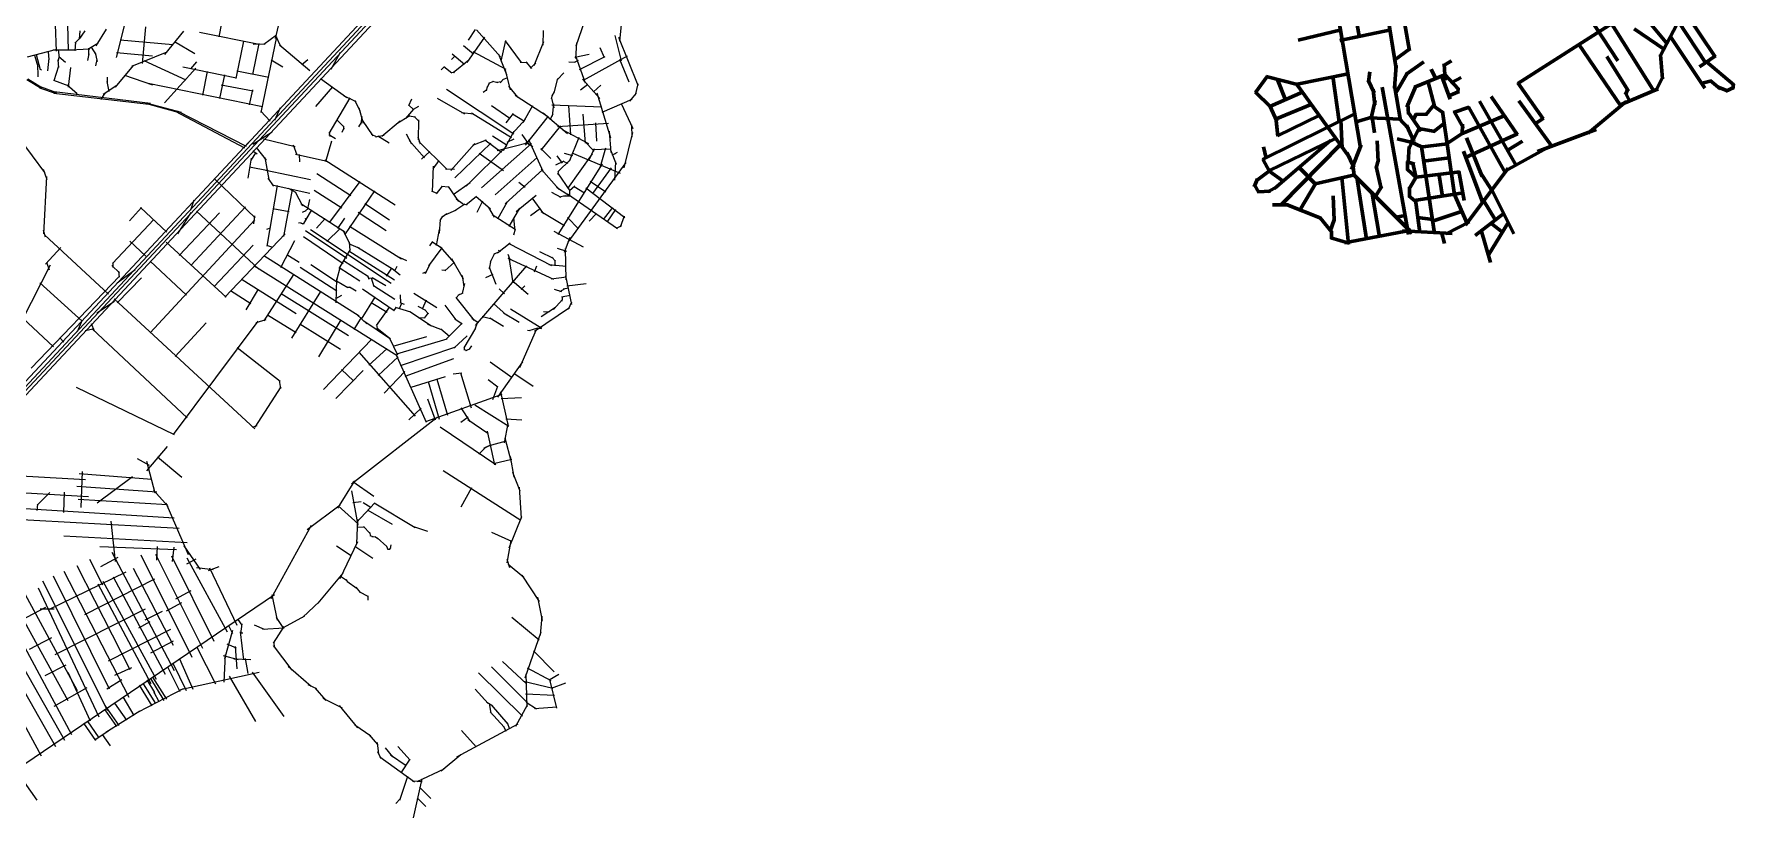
# Model space of a CAD drawing. Header units: inches. Extents: x 723419 to 759401, y 6910722 to 6968430.
# Drawn here: x 731647 to 739249, y 6940345 to 6943834 of the extents above; entities that cross this region are included whole.
import ezdxf

# ---------------------------------------------------------------- set-up
doc = ezdxf.new("R2010")
doc.units = ezdxf.units.IN
doc.header["$MEASUREMENT"] = 0
for name, color, linetype, lineweight in [('Linhas Axiais - Florianopolis', 6, 'Continuous', 60), ('Linhas Axiais - Palhoca', 3, 'Continuous', 60), ('Linhas Axiais - Sao Jose', 5, 'Continuous', 60)]:
    doc.layers.add(name, color=color, linetype=linetype, lineweight=lineweight)

msp = doc.modelspace()

# ---------------------------------------------------------------- linework, layer by layer
at = {"layer": 'Linhas Axiais - Florianopolis', "linetype": 'Continuous', "lineweight": 60}
for p, q in [((738894.7, 6943736.3), (739249.3, 6944414)), ((738705.4, 6943715.7), (738296.6, 6944340)), ((738394.3, 6944333.4), (738867.3, 6943579.1)), ((737558.8, 6943328.6), (737418.7, 6944146.9)), ((737674.2, 6943948.1), (737718.1, 6943681.6)), ((737740.5, 6943962.3), (737776.3, 6943760.7)), ((738803.6, 6943938.7), (738926.9, 6943789.9)), ((739139.8, 6943732.9), (738999.7, 6943941.4)), ((737280.5, 6943807.5), (737471.8, 6943853.5)), ((737465.9, 6943806.6), (737693.5, 6943853.8)), ((737538.9, 6943900.8), (737553.5, 6943818.6)), ((738260.3, 6943614.7), (738681.4, 6943883.8)), ((738777.5, 6943858), (738912.7, 6943765.8)), ((739097.5, 6943704.6), (738974.2, 6943892.1)), ((737778.7, 6943769.5), (737711.3, 6943720.8)), ((738720, 6943511.7), (738529.8, 6943791.5)), ((739092.9, 6943593.3), (738938, 6943826.2)), ((737717.7, 6943694.5), (737710.5, 6943593.9)), ((737760.8, 6943655), (737841.1, 6943711.9)), ((737873.5, 6943678.3), (737894.3, 6943635.7)), ((737963.4, 6943716.3), (737927.4, 6943693.9)), ((737931.2, 6943702.2), (737936.5, 6943629.9)), ((738657, 6943735.5), (738753, 6943580.7)), ((738905, 6943635.5), (738896, 6943742.2)), ((739069.9, 6943688.3), (739140.3, 6943738.4)), ((739222.6, 6943608.4), (739099.3, 6943712.5)), ((737143.1, 6943646.1), (737090, 6943575.3)), ((737137.4, 6943645.5), (737284, 6943609.5)), ((737186.6, 6943635.1), (737224.2, 6943541.4)), ((737269.4, 6943611), (737503.3, 6943657.2)), ((737271.4, 6943614.8), (737511.4, 6943283.5)), ((737435.8, 6943647.9), (737464.1, 6943444.8)), ((737592.3, 6943629.9), (737619.9, 6943573.8)), ((737599.4, 6943666.1), (737593.4, 6943620)), ((737709.8, 6943605.7), (737736.6, 6943450.4)), ((737714.4, 6943569.9), (737768.1, 6943661.6)), ((737804.4, 6943603.3), (737764.9, 6943509.6)), ((737798.6, 6943598), (737937.5, 6943655.1)), ((737859.3, 6943626), (737889.5, 6943508.3)), ((737958.4, 6943545.6), (737919.6, 6943650.4)), ((737995.2, 6943589.9), (737932.2, 6943655.8)), ((738007.3, 6943641.2), (737965.2, 6943618.8)), ((738373.1, 6943457.4), (738260.4, 6943618.4)), ((738874.4, 6943582.5), (738905.9, 6943643.8)), ((739122.6, 6943627), (739074.6, 6943614.7)), ((739162.1, 6943591.7), (739117.4, 6943628)), ((739220.3, 6943613.8), (739217.5, 6943591)), ((737088.3, 6943578), (737157, 6943510.8)), ((737154.1, 6943511.8), (737303.7, 6943577.2)), ((737606.6, 6943459.7), (737623.3, 6943539.6)), ((737614.8, 6943588.2), (737623.1, 6943518.3)), ((737655.6, 6943598.4), (737772.3, 6942943.1)), ((737773.1, 6943477.7), (737768.7, 6943525.7)), ((737951.6, 6943560.2), (737998.5, 6943579.7)), ((737992.8, 6943575), (737993.6, 6943593.2)), ((738088.3, 6943535.8), (738252.6, 6943249)), ((738141.4, 6943556.3), (738257.6, 6943386.8)), ((738264.4, 6943537.8), (738414.9, 6943330.6)), ((738572.8, 6943393.7), (738742.9, 6943535.2)), ((738720.5, 6943521.6), (738885.8, 6943590.7)), ((738739.2, 6943572.6), (738759.1, 6943534.6)), ((738750.5, 6943589.3), (738739.7, 6943565.6)), ((739194.3, 6943582.4), (739152, 6943598.3)), ((739221.8, 6943596.5), (739187.2, 6943580.3)), ((737122.2, 6943275.7), (737536.7, 6943481.7)), ((737153.7, 6943515.2), (737186.1, 6943447.7)), ((737179.5, 6943455.9), (737341.7, 6943522.8)), ((737181.7, 6943464), (737190.7, 6943380.1)), ((737189.3, 6943381.7), (737376.7, 6943473.1)), ((737477.3, 6943327.3), (737470.9, 6943453.1)), ((737604.9, 6943463.6), (737538.7, 6943444.7)), ((737738.9, 6943455.6), (737596.8, 6943461.9)), ((737621.5, 6943395.8), (737610.7, 6943464.2)), ((737731.5, 6943459.1), (737772.2, 6943415)), ((737768.7, 6943488.1), (737829.5, 6943402.2)), ((737806.9, 6943479), (737793.6, 6943451.9)), ((737856, 6943478.3), (737803.2, 6943477.2)), ((737884.1, 6943516.8), (737850.4, 6943475.3)), ((737925.5, 6943485.1), (737880.5, 6943517.3)), ((737923.6, 6943490.1), (737977.5, 6943119.2)), ((738042.6, 6943509.3), (737972.6, 6943485.8)), ((737975.2, 6943490.3), (738016.8, 6943416.5)), ((738201.3, 6943472.2), (738008.4, 6943390.2)), ((738039.6, 6943511.2), (738204.5, 6943215.5)), ((738337, 6943435.3), (738374, 6943459.9)), ((737763.6, 6943428.6), (737796.1, 6943358.5)), ((737772, 6943322.2), (737822.3, 6943421.4)), ((737891.6, 6943401), (737816.6, 6943414.1)), ((737884.9, 6943401), (737934.6, 6943439.3)), ((738016.4, 6943394.6), (737939.6, 6943344.8)), ((738013.4, 6943433.1), (738011.2, 6943387.5)), ((738258.7, 6943390.9), (738027.1, 6943284.8)), ((738031.5, 6943372.7), (738101.1, 6943201)), ((738348, 6943312.4), (738608.8, 6943410.6)), ((737126.2, 6943333.2), (737138.6, 6943282.8)), ((737152.8, 6943226.8), (737446.9, 6943369.7)), ((737175.1, 6943147.6), (737425.2, 6943361.5)), ((737204.9, 6943074), (737469, 6943342.8)), ((737497.1, 6943307.8), (737528.2, 6943242.1)), ((737518.5, 6943232.2), (737561.6, 6943341.6)), ((737632.4, 6943359.2), (737637.1, 6943266.5)), ((737722.5, 6943368.9), (737802, 6943348.5)), ((737775, 6943334.1), (737771.3, 6943263)), ((737833.7, 6943330.6), (737777, 6943357.6)), ((737946.2, 6943346.4), (737822.4, 6943331.5)), ((737830.4, 6943334.7), (737889, 6942946.9)), ((738017.3, 6943313.9), (738104.1, 6943083)), ((738204.2, 6943225.3), (738403.6, 6943336)), ((738281.2, 6943358.1), (738212.3, 6943315.9)), ((737094.2, 6943180.7), (737158.6, 6943230.2)), ((737123, 6943277.3), (737152.3, 6943223.2)), ((737149.5, 6943226), (737214.3, 6943179.9)), ((737281.1, 6943244.8), (737360.1, 6943165.4)), ((737525, 6943254.6), (737530, 6943204.4)), ((737639, 6943276.2), (737628.6, 6943239.5)), ((737628.8, 6943245.6), (737651.2, 6943147.7)), ((737766.4, 6943232.8), (737807.8, 6943195.1)), ((737767.4, 6943265.6), (737799.1, 6943255.8)), ((737768.3, 6943268), (737767.6, 6943229.3)), ((737792.1, 6943260.7), (737805.9, 6943193.8)), ((738000.6, 6943220.9), (737794.2, 6943196)), ((737955.5, 6943284.5), (737837.7, 6943268.5)), ((737996.8, 6943224.8), (738020.1, 6943093.8)), ((738026.6, 6942984.3), (738216.2, 6943237.4)), ((738088.1, 6943225.1), (738144.8, 6943136.6)), ((737085.2, 6943154.9), (737099.8, 6943190.6)), ((737085.5, 6943163.3), (737105.2, 6943129.2)), ((737145.1, 6943133.1), (737188.6, 6943156.3)), ((737288.7, 6943051.1), (737358.9, 6943170.5)), ((737355.9, 6943167.4), (737532.5, 6943208.3)), ((737505.6, 6942898.9), (737475.7, 6943196.3)), ((737523.2, 6943214), (737788.7, 6942949)), ((737584.5, 6942921.2), (737541.6, 6943198.3)), ((737623.6, 6943110.3), (737654.2, 6943157.1)), ((737807.5, 6943200.6), (737775, 6943146.2)), ((737776.5, 6943153.6), (737776.4, 6943109.5)), ((737907.9, 6943213.6), (737923.8, 6943111.9)), ((738242.4, 6942945.6), (738142.8, 6943144.9)), ((737100.9, 6943132.2), (737156.9, 6943134.8)), ((737166.1, 6943074.2), (737235.4, 6943074.4)), ((737232.2, 6943074.9), (737382, 6943014.6)), ((737440.6, 6943006.2), (737436, 6943114.7)), ((737642.6, 6942932), (737609.2, 6943132.3)), ((737774.4, 6943113.9), (737800.7, 6943092.3)), ((738016.2, 6943127.9), (737797.2, 6943094.2)), ((737804.1, 6943096.5), (737823.6, 6942950.9)), ((737976.2, 6943123.7), (738033.9, 6942990.8)), ((738160.4, 6943005.5), (738104.9, 6943096.6)), ((737379.2, 6943016.6), (737430.4, 6942953)), ((737424, 6942957.5), (737440.9, 6943008.4)), ((737759.7, 6943027.6), (737716.3, 6943020.2)), ((737881, 6943009.9), (737812.5, 6943018.8)), ((738012.4, 6943045.7), (737879, 6943001.4)), ((737940.4, 6942945.6), (738043.9, 6942998.4)), ((738070.1, 6942937.2), (738198.2, 6943038)), ((738126.8, 6942848.7), (738218.7, 6942997.1)), ((738192.8, 6942951.4), (738137.8, 6942993.6)), ((737426.1, 6942927.2), (737506.6, 6942903.1)), ((737429.1, 6942955.6), (737428.6, 6942922.9)), ((737783.8, 6942962.3), (737486.9, 6942905)), ((737745.9, 6942958.7), (737966.5, 6942946.9)), ((737932.8, 6942902.4), (737919.3, 6942953)), ((738138.6, 6942817.7), (738095.7, 6942961.9))]:
    msp.add_line(p, q, dxfattribs=at)
at = {"layer": 'Linhas Axiais - Palhoca', "linetype": 'Continuous', "lineweight": 25}
for p, q in [((732106.3, 6941944.6), (732159.5, 6941915.4)), ((732147.2, 6941933.6), (732185.5, 6941791.8)), ((732149.5, 6941889.9), (732241.8, 6941998.9)), ((732197.2, 6941952.6), (732304.8, 6941861.6)), ((731479.7, 6941873.3), (731875.8, 6941851.3)), ((731847.6, 6941878.5), (732172.2, 6941852.3)), ((731860.8, 6941887.4), (731855.3, 6941726.5)), ((731927.4, 6941748.3), (732084.9, 6941865.5)), ((731418.2, 6941802.6), (731888.9, 6941776)), ((731661.1, 6941736.6), (731716.4, 6941793.3)), ((731780.6, 6941794.8), (731778, 6941704.1)), ((731836.9, 6941822.2), (732194.2, 6941797)), ((732179.6, 6941804.6), (732244.3, 6941731.8)), ((731607.6, 6941722.6), (732271.6, 6941681.2)), ((731660.4, 6941713.5), (731663, 6941741.4)), ((731843.7, 6941764.5), (732240.8, 6941739.6)), ((732234, 6941748.3), (732334, 6941517.9)), ((731424, 6941683.3), (732293.6, 6941635.5)), ((731989.1, 6941665.3), (732008, 6941486.5)), ((731779.8, 6941601.1), (732328.8, 6941571.7)), ((731940.2, 6941553.6), (732281.3, 6941539.6)), ((732195.3, 6941553.6), (732193.2, 6941492.1)), ((732270.1, 6941550.1), (732261.7, 6941486.5)), ((732314.6, 6941555.5), (732387.2, 6941450.5)), ((731894, 6941496.2), (731952.4, 6941382.2)), ((731944.3, 6941464.2), (732022, 6941505.1)), ((731994, 6941527.7), (732270.7, 6941001.7)), ((732122.3, 6941516.1), (732350.4, 6941060.1)), ((732399.5, 6941099), (732188.8, 6941517)), ((732259.6, 6941512.2), (732448.1, 6941132)), ((732327.2, 6941476.5), (732368.7, 6941498.1)), ((732508.6, 6941171.6), (732329.3, 6941501.9)), ((731684.6, 6941400.9), (731973.9, 6940822.4)), ((731709.2, 6941270.7), (732056.8, 6941441.1)), ((731982.3, 6940918.6), (731733.2, 6941421)), ((731779.9, 6941443), (732069.8, 6940882.3)), ((731837, 6941468.3), (732073.1, 6941004.9)), ((731872.6, 6941250), (732185.8, 6941408.9)), ((732193.1, 6940960.8), (731955.3, 6941397.6)), ((732000, 6941417.7), (732231.4, 6940984)), ((732087.9, 6941456.3), (732267, 6941113.6)), ((732371, 6941459.6), (732444.9, 6941451.2)), ((732424.1, 6941446.7), (732471.5, 6941463.5)), ((732428.7, 6941458.3), (732550.6, 6941203.4)), ((732717.8, 6941337.6), (731518.2, 6940524.6)), ((731840.3, 6940910.5), (731598.9, 6941356.9)), ((731665, 6941369.8), (731934.9, 6940795.2)), ((731930.4, 6941386.8), (732167.1, 6940942.9)), ((732279.1, 6941319.8), (732347.3, 6941357)), ((731427, 6941317.2), (731782.4, 6940690.7)), ((731561.8, 6941209.7), (731698.6, 6941282.9)), ((731798.6, 6940865.5), (731565.2, 6941288.5)), ((731674, 6941275.1), (731736.2, 6941275.8)), ((731740.5, 6941072.6), (732142.8, 6941275.5)), ((732141.8, 6941226.9), (732219.5, 6941265.8)), ((732236.9, 6941267.4), (732305.1, 6941304.1)), ((731814.9, 6940714.9), (731561.3, 6941188.7)), ((731978, 6941044.3), (732256.3, 6941185.4)), ((732163.4, 6941217.8), (732112, 6941189.2)), ((732531.4, 6941178.5), (732495.4, 6941053)), ((732513.5, 6941200.7), (732531.6, 6941165.2)), ((732574.1, 6941203.2), (732557.2, 6941227.4)), ((732565.1, 6941169), (732577.1, 6941168.4)), ((732582.1, 6941048), (732567, 6941172.9)), ((732573, 6941209.1), (732567.5, 6941164.7)), ((731744.1, 6940660.5), (731480.9, 6941124.3)), ((731627, 6941095.3), (731725.9, 6941147.6)), ((732266.7, 6941131), (732165.3, 6941077.9)), ((732371.8, 6941104.4), (732455.5, 6940942.3)), ((732506.5, 6941119.2), (732547.1, 6941102.2)), ((732542.8, 6941108.3), (732550.3, 6941009.2)), ((731696.1, 6940978.3), (731789.9, 6941026.3)), ((732241.4, 6941017.2), (732296.3, 6940907.5)), ((732266, 6941033.3), (732324.8, 6940912.2)), ((732295.2, 6941053.4), (732353.7, 6940918.6)), ((732489.8, 6941068), (732556.5, 6941049.9)), ((732497.9, 6941072.3), (732492.3, 6940949)), ((732537.8, 6941052.4), (732613.3, 6941050.5)), ((732587, 6941054.9), (732600.3, 6940988.4)), ((731898.6, 6940775.1), (731798.8, 6940992.1)), ((731970.5, 6940918.7), (732038.1, 6940961.6)), ((732007.2, 6940980.1), (732082.3, 6941014.1)), ((732132.6, 6940942.4), (732162, 6940897.4)), ((732150, 6940958.9), (732183.8, 6940902.5)), ((732165.2, 6940965.7), (732225.1, 6940867.7)), ((732175.4, 6940972), (732236.6, 6940872.8)), ((732298.9, 6940916.1), (732650.8, 6940993.4)), ((732516.4, 6940976.3), (732634.3, 6940774.1)), ((732619.1, 6940993.3), (732760, 6940796)), ((731736.1, 6940842.5), (731883.1, 6940925.3)), ((732042, 6940883.8), (732091.8, 6940800.2)), ((732111.6, 6940817), (732312.9, 6940921.6)), ((732115.4, 6940935.3), (732171, 6940843.3)), ((732156.1, 6940906.8), (732187.4, 6940854.6)), ((732182.5, 6940906.9), (732180.7, 6940899.7)), ((732180.8, 6940905.3), (732202.4, 6940862.8)), ((731573.2, 6940814.8), (731678.9, 6940621.2)), ((731961.6, 6940845.3), (732025.2, 6940755.9)), ((732015.4, 6940751.5), (731963.4, 6940825.7)), ((731966.4, 6940726.1), (732118.9, 6940821.4)), ((732005.1, 6940855.7), (732058.7, 6940779.3)), ((731867, 6940765.9), (731920.7, 6940689.1)), ((731884.2, 6940776.5), (731935.3, 6940701.8)), ((731917.6, 6940691.7), (731977, 6940732.9)), ((731949.8, 6940716.3), (731986.7, 6940665.4)), ((731563.4, 6940559), (731659.5, 6940423.9))]:
    msp.add_line(p, q, dxfattribs=at)
at = {"layer": 'Linhas Axiais - Sao Jose', "linetype": 'Continuous', "lineweight": 25}
for p, q in [((730624.3, 6941192.5), (733694.5, 6944482.2)), ((730628.5, 6941214.7), (733672.2, 6944478.3)), ((733700.4, 6944463.6), (730643.7, 6941194.9)), ((732593.2, 6943341), (733402.2, 6944208.9)), ((732472.4, 6943822.4), (732515.1, 6944044.5)), ((732747.9, 6943925.9), (732720.8, 6943814.7)), ((734114.1, 6943930.8), (734061.6, 6943780.7)), ((731741.1, 6943877.2), (731745.1, 6943759.4)), ((731796.1, 6943877.2), (731798.6, 6943761.9)), ((731850.1, 6943848.8), (731848.2, 6943812.3)), ((731872.5, 6943849.8), (731850, 6943815)), ((731967.8, 6943856.1), (731921.8, 6943782.4)), ((732048.9, 6943871.6), (732012.1, 6943730.8)), ((732142.9, 6943867.6), (732128.5, 6943704.3)), ((732312.6, 6943848.5), (732228.2, 6943744.4)), ((732650.3, 6943788.2), (732384.6, 6943841.3)), ((732726.6, 6943830.5), (732670.9, 6943788.9)), ((733612.5, 6943854.7), (733581.3, 6943807.7)), ((733619.3, 6943853.1), (733724.9, 6943733.9)), ((733916, 6943850.7), (733914.5, 6943785.5)), ((731741, 6943765), (731616.8, 6943731.3)), ((731710.1, 6943757.3), (731712.1, 6943719.7)), ((731824, 6943763), (731732.6, 6943763.9)), ((731754.2, 6943766.6), (731759.1, 6943728.3)), ((731895.7, 6943768.1), (731807.9, 6943762.8)), ((731831, 6943799.4), (731828.3, 6943760.8)), ((731856.1, 6943822.1), (731828.8, 6943794.8)), ((731930.3, 6943793.1), (731886.5, 6943765.8)), ((731889.7, 6943771.4), (731889.7, 6943738.7)), ((731901.2, 6943776.3), (731922.6, 6943744.1)), ((732030.1, 6943809.3), (732265.4, 6943788.2)), ((732239, 6943754.5), (732081, 6943690.1)), ((732272.6, 6943802.4), (732363.3, 6943747.9)), ((732580, 6943803.1), (732545.7, 6943637.1)), ((732648.2, 6943793.3), (732619.8, 6943655.1)), ((732622.6, 6943790.1), (732676.3, 6943791)), ((732727.9, 6943821.9), (732658.1, 6943485.3)), ((732722.5, 6943828.2), (732745.6, 6943781.7)), ((732740.3, 6943787.6), (732876, 6943672.4)), ((733560.8, 6943783.9), (733604.6, 6943746.2)), ((733654, 6943821.1), (733575.9, 6943708.8)), ((733602.7, 6943756.5), (733749.2, 6943677.9)), ((733747.7, 6943806.6), (733727.8, 6943714.6)), ((733745.7, 6943804.7), (733818.4, 6943707.7)), ((733918, 6943800.7), (733874.8, 6943692.9)), ((734064.1, 6943796.4), (734060.5, 6943726.2)), ((734168, 6943774.7), (734188.1, 6943730)), ((731648.1, 6943741.5), (731664.3, 6943690.7)), ((731655.5, 6943744), (731673.9, 6943676.6)), ((731661.5, 6943704.5), (731663.2, 6943644.4)), ((731672.4, 6943679.2), (731680.1, 6943675.3)), ((731712.8, 6943728), (731706.5, 6943670.4)), ((731756.3, 6943692.2), (731735.1, 6943627.3)), ((731758.3, 6943735), (731752.7, 6943713)), ((731753.3, 6943720.5), (731755.2, 6943685.9)), ((731756.9, 6943734.9), (731787.1, 6943710.1)), ((731809.6, 6943685.6), (731798.8, 6943599)), ((731890.4, 6943746.4), (731884.7, 6943716.7)), ((731918.8, 6943750.8), (731927.4, 6943712.3)), ((731926.5, 6943721.8), (731920, 6943692.7)), ((732088.2, 6943695.2), (732008, 6943598.6)), ((732175.2, 6943736.2), (732014, 6943751)), ((732324, 6943629.2), (732137.9, 6943715.3)), ((732368.4, 6943683.1), (732228.2, 6943528.1)), ((732309.4, 6943689), (732549.5, 6943639.5)), ((732370.9, 6943711), (732343.7, 6943680.4)), ((732703.1, 6943720.6), (732755.5, 6943688.3)), ((732840.9, 6943699.7), (732867.3, 6943722.2)), ((733010.6, 6943752.2), (732968.8, 6943677.6)), ((733475.4, 6943690.3), (733460.9, 6943676.3)), ((733473.6, 6943690.5), (733509.3, 6943662.1)), ((733523.7, 6943737.5), (733506.8, 6943721.9)), ((733510, 6943747.2), (733564.5, 6943700.7)), ((733584.1, 6943718.8), (733514.3, 6943662.6)), ((733717.1, 6943744.8), (733752, 6943654.2)), ((733813.9, 6943709.3), (733845.6, 6943708)), ((733838.4, 6943711.2), (733863.5, 6943681.6)), ((733883.6, 6943705.8), (733857.4, 6943682.7)), ((734030.8, 6943711.6), (734058.8, 6943710.2)), ((734071.2, 6943716.8), (734053.9, 6943708.8)), ((734120.7, 6943743.8), (734057.2, 6943730.3)), ((734059.7, 6943737.8), (734102.7, 6943617.8)), ((734190.1, 6943733.7), (734076.2, 6943675.6)), ((734289.9, 6943735.8), (734094, 6943627.4)), ((731678.6, 6943592.2), (731615, 6943630.9)), ((731733.8, 6943629.1), (731802.1, 6943604.6)), ((731794.2, 6943609.5), (731838.6, 6943570.5)), ((732015.6, 6943605.9), (731955.3, 6943565.5)), ((731981.1, 6943579), (731972.1, 6943623.8)), ((731972.6, 6943642.9), (731972.6, 6943617.8)), ((732049.9, 6943651.6), (732174.5, 6943608.9)), ((732665.6, 6943511.4), (732155.1, 6943614.2)), ((732418.4, 6943668.2), (732397.3, 6943563.4)), ((732495.4, 6943652.9), (732473.3, 6943547.4)), ((732480.7, 6943609.3), (732623, 6943582.2)), ((732550.5, 6943671.6), (732693.7, 6943642.6)), ((732923, 6943637.6), (733041.3, 6943552.5)), ((733503.9, 6943664.9), (733520, 6943664.4)), ((733666.7, 6943601.4), (733662.1, 6943582)), ((733677.1, 6943617.6), (733664.1, 6943594.8)), ((733694.9, 6943623), (733671.6, 6943614.1)), ((733714.4, 6943617.8), (733689.7, 6943623)), ((733729.4, 6943621.8), (733708.5, 6943618.7)), ((733738.8, 6943634.2), (733724.3, 6943618.3)), ((733756.5, 6943640.4), (733734.6, 6943631.3)), ((733745.9, 6943674), (733769.2, 6943586.7)), ((733761.6, 6943602.7), (733802.1, 6943553.7)), ((733965, 6943573.1), (733981.7, 6943636.6)), ((734007.2, 6943661.8), (733979.6, 6943632)), ((734114.9, 6943611), (734081.9, 6943584.7)), ((734091.3, 6943634.5), (734168.9, 6943548.5)), ((734172.2, 6943606.7), (734140.2, 6943578.2)), ((731963.4, 6943573.4), (731942.9, 6943543.9)), ((732294.7, 6943484), (732143.8, 6943525.6)), ((732620, 6943586.8), (732606.2, 6943519.9)), ((732902.4, 6943511.6), (732979.1, 6943599.9)), ((733054.1, 6943550.5), (732960.3, 6943391.6)), ((733026.4, 6943561.4), (733081.5, 6943534.6)), ((733074.7, 6943539.9), (733100, 6943492.1)), ((733317.2, 6943516.1), (733331.1, 6943546.4)), ((733443.1, 6943549.6), (733565.5, 6943480)), ((733484.4, 6943589.2), (733785.4, 6943391.1)), ((733664.8, 6943586.2), (733649, 6943574)), ((733791.4, 6943562.9), (733939.9, 6943466.4)), ((733952.2, 6943548.1), (733957.3, 6943562.2)), ((733952.4, 6943549.7), (733962.8, 6943505.7)), ((733955.9, 6943559.3), (733966.9, 6943577.2)), ((734155.4, 6943573.1), (734215.2, 6943373.3)), ((734311.5, 6943543.3), (734177.4, 6943485)), ((734262.8, 6943525.9), (734314.8, 6943414.8)), ((732586.2, 6943326.4), (732277.4, 6943490.8)), ((732657.4, 6943490.9), (732699.3, 6943447.4)), ((732719.6, 6943451.9), (732745, 6943508.2)), ((732995.9, 6943453.6), (733028.5, 6943421)), ((733094.9, 6943506.2), (733113.6, 6943438.3)), ((733107.9, 6943467.5), (733103.6, 6943433.1)), ((733109, 6943452.2), (733156.5, 6943382.3)), ((733262.9, 6943436.5), (733322.1, 6943471.8)), ((733338.1, 6943501.1), (733301.8, 6943458.8)), ((733338.2, 6943498.3), (733316.6, 6943518.6)), ((733317.2, 6943470.3), (733346.8, 6943466.2)), ((733360.8, 6943513), (733336, 6943498.8)), ((733340.4, 6943468.2), (733362.9, 6943445.9)), ((733360.3, 6943452.9), (733358.9, 6943363.7)), ((733607.3, 6943478.8), (733552.1, 6943484.8)), ((733774.6, 6943372.2), (733596.4, 6943483)), ((733685.7, 6943516.3), (733766.9, 6943461)), ((733782.4, 6943481.1), (733749.3, 6943439.5)), ((733836.6, 6943456.5), (733777.6, 6943390.2)), ((733779.7, 6943480.3), (733833, 6943446.6)), ((733868, 6943515.8), (733825.3, 6943439.9)), ((733937.9, 6943469.9), (733835.8, 6943340.6)), ((733915.2, 6943483.7), (734024.4, 6943391.9)), ((733958.2, 6943478.8), (733945.8, 6943452.4)), ((734177.3, 6943509.7), (733955, 6943518.6)), ((733961.2, 6943523.9), (733955.4, 6943470)), ((734029, 6943517.5), (734036.9, 6943385.9)), ((734092.6, 6943477.7), (734102.8, 6943349.6)), ((731694.5, 6943218.9), (731530.3, 6943441.5)), ((732622.4, 6943345.2), (732707.9, 6943399.1)), ((732989.9, 6943368.1), (732960.3, 6943386.3)), ((732961.7, 6943398.1), (732965.5, 6943378.1)), ((733028, 6943416.2), (733018.9, 6943396.4)), ((733025, 6943426), (733027.3, 6943411.1)), ((733105.2, 6943440.9), (733092.5, 6943422)), ((733149.1, 6943388.8), (733174, 6943377)), ((733168, 6943376.6), (733207, 6943384.7)), ((733179.6, 6943381), (733229.5, 6943350.3)), ((733196.8, 6943380.1), (733278.2, 6943448)), ((733305.6, 6943391.1), (733328.7, 6943346.2)), ((733357.8, 6943377.9), (733368.3, 6943346.7)), ((733690.5, 6943381.6), (733755.6, 6943339.9)), ((733784.7, 6943400.6), (733736.8, 6943314.6)), ((733820.4, 6943387.7), (733851.9, 6943342.4)), ((733992.8, 6943425.8), (733905.9, 6943317.8)), ((733979.4, 6943423), (734206.6, 6943438.5)), ((733999.8, 6943409.6), (734117.3, 6943347.7)), ((734075.2, 6943374.4), (734031.6, 6943267)), ((734148.8, 6943439.9), (734153.5, 6943358.6)), ((734210.5, 6943402.6), (734217.6, 6943308.2)), ((734314, 6943396.7), (734275, 6943239.7)), ((734310, 6943431.1), (734310.9, 6943375.8)), ((730619.5, 6941229.8), (732604.3, 6943352.8)), ((732635.7, 6943307.9), (732612.4, 6943273.3)), ((732641, 6943299.8), (732622.5, 6943314)), ((732636.4, 6943330), (732681.3, 6943273.1)), ((732811.6, 6943299.6), (732953.5, 6943268.2)), ((732828.2, 6943299.3), (732829.3, 6943265.4)), ((732972.4, 6943357.9), (732946.3, 6943265.7)), ((733318.5, 6943360.4), (733387.5, 6943283.1)), ((733362, 6943356.4), (733487.6, 6943231.3)), ((733410, 6943311.3), (733373.9, 6943277.3)), ((733504.2, 6943227), (733611.7, 6943347.2)), ((733682.6, 6943349.8), (733522.2, 6943194.2)), ((733753, 6943336.3), (733572.9, 6943158.3)), ((733601.6, 6943340.8), (733662.7, 6943364.6)), ((733629.9, 6943304.6), (733739.5, 6943228.1)), ((733863.5, 6943346.9), (733641.5, 6943150.5)), ((733656.1, 6943364.4), (733730.2, 6943308.3)), ((733851.1, 6943350.9), (733710.6, 6943314.9)), ((733785.7, 6943366.9), (733754.3, 6943351.4)), ((733838.9, 6943353.8), (733870.2, 6943333.9)), ((733850.3, 6943364.9), (733916.2, 6943220.7)), ((733905.4, 6943325.1), (733950.3, 6943280.3)), ((734048.4, 6943293.2), (734011, 6943302.7)), ((734134.2, 6943300.9), (734024, 6943147.8)), ((734044.3, 6943306.2), (734259.4, 6943215.9)), ((734098.2, 6943359.9), (734143.2, 6943313.8)), ((734142.4, 6943324.2), (734119.4, 6943273.9)), ((734218.1, 6943322.9), (734133.7, 6943318.9)), ((734193, 6943326.5), (734170.4, 6943243.1)), ((734215.2, 6943319.8), (734241.3, 6943255)), ((734222.4, 6943298.3), (734236.4, 6943302.1)), ((734245.1, 6943307.3), (734232.7, 6943300.8)), ((731705.8, 6943185.4), (731688.6, 6943232.5)), ((732600.7, 6943192.6), (732616.5, 6943281.9)), ((732675.2, 6943285), (732693.4, 6943186.9)), ((732680.1, 6943228.8), (732878.4, 6943187.1)), ((733255.5, 6943073.7), (732942.4, 6943273.3)), ((733422, 6943131.7), (733426.5, 6943247.2)), ((733451.3, 6943271.5), (733424.1, 6943234.8)), ((733480.4, 6943234.7), (733520.9, 6943234)), ((733888.4, 6943285.5), (733701.2, 6943119.5)), ((733914.6, 6943231.8), (733746.2, 6943078.6)), ((733906.9, 6943233.7), (733987.6, 6943142.5)), ((734007.4, 6943268.4), (733970.7, 6943250.6)), ((733976.8, 6943293.1), (734000.3, 6943259.7)), ((734178.1, 6943256.7), (733981, 6942942.7)), ((733981.3, 6943221.4), (734037.9, 6943275.7)), ((733982.6, 6943224.3), (733981.8, 6943209.7)), ((734003.1, 6943268.6), (734026, 6943260.1)), ((734283.9, 6943263.2), (734025.7, 6942907.6)), ((734219.4, 6943239.5), (734135.5, 6943125.2)), ((734238.9, 6943266.1), (734234.2, 6943184.7)), ((731690.2, 6942945.7), (731703.3, 6943200.6)), ((732449.6, 6943191.2), (732631.6, 6943017.3)), ((732730, 6943160.2), (732684.8, 6942890.5)), ((732715.4, 6943157.8), (732690.2, 6943193.8)), ((732876, 6943125), (732708.5, 6943161.4)), ((732813.3, 6943129.4), (732780.4, 6943147)), ((732906.9, 6943214.5), (733058.9, 6943116.3)), ((733098.4, 6943178.2), (732963.3, 6942996.7)), ((733466, 6943157.7), (733439.1, 6943124)), ((733494.1, 6943153.8), (733462.5, 6943156.3)), ((733491.9, 6943156.2), (733538.2, 6943089.6)), ((733515.1, 6943120.7), (733590.1, 6943173.2)), ((733807.6, 6943175.7), (733835.3, 6943153.3)), ((733975.9, 6943152.6), (734029.7, 6943118.2)), ((734035.7, 6943136.6), (733981.1, 6943217.6)), ((734056.8, 6943157.9), (734032.9, 6943136.5)), ((734053.9, 6943155.6), (734100.7, 6943127.9)), ((734105.6, 6943150.8), (734279.8, 6943018.1)), ((734125.9, 6943179.2), (734194.5, 6943131.8)), ((732358.6, 6943095.1), (732343.4, 6943050.6)), ((732797.8, 6943143.3), (732758.2, 6942933.7)), ((732810.9, 6943133.1), (732843.2, 6943069.5)), ((733031.3, 6942953), (732835.4, 6943078.7)), ((732875, 6943097.7), (732866, 6943056.9)), ((732895.1, 6943139.1), (733018.2, 6943061.4)), ((733164, 6943136.3), (733030.4, 6942941.4)), ((733231.4, 6943006.4), (733120.4, 6943079.1)), ((733442.4, 6943124.6), (733419.5, 6943135.4)), ((733522, 6943048.9), (733566.4, 6943079.4)), ((733559.7, 6943077.1), (733528.2, 6943099.2)), ((733557.9, 6943077.8), (733577, 6943075.6)), ((733570.5, 6943074.2), (733618.3, 6943112.8)), ((733680.5, 6943054.7), (733615.2, 6943111.6)), ((733644.8, 6943090.8), (733619.9, 6943040)), ((733755.2, 6943087.5), (733712.6, 6943010.6)), ((733884, 6943116.5), (733795.7, 6943044)), ((733865.5, 6943106.2), (733917.5, 6943034.7)), ((733952.2, 6943130.4), (733995.1, 6943108.8)), ((734015.1, 6943114.5), (733986.6, 6943108.2)), ((734037.8, 6943113.1), (734006.5, 6943113.3)), ((734247.5, 6942968), (734024.7, 6943121.5)), ((734033.5, 6943142.8), (734033.7, 6943111.8)), ((731996.6, 6942812.6), (732180, 6943009.2)), ((732125.3, 6943063), (732072.2, 6943002.8)), ((732121.6, 6943061.9), (732238, 6942952.7)), ((732631.1, 6943007.3), (732164, 6942503.9)), ((732345, 6943040.7), (732286.4, 6942945.2)), ((732473.2, 6943038.9), (732293.9, 6942848.3)), ((732589.7, 6943065), (732345.5, 6942803.7)), ((732370.3, 6943046.3), (732648.7, 6942787.5)), ((732628.9, 6943024.8), (732624.1, 6942990.2)), ((732783.8, 6943043.7), (732710.5, 6943057.2)), ((732836.8, 6942994.2), (732825.1, 6942993.5)), ((732834.8, 6942994.7), (732844.2, 6942989.5)), ((732843.6, 6943041.6), (732859.3, 6943049.8)), ((732882.8, 6943051.6), (732845.8, 6942988.6)), ((732862, 6943015.2), (732854.3, 6943010.3)), ((732870.1, 6943059.1), (732854.7, 6943046.8)), ((732944.4, 6943012.9), (732905.1, 6942971.3)), ((733030.5, 6943014.6), (732999.1, 6942969.7)), ((733090.7, 6943041.2), (733216.1, 6942959.6)), ((733457.4, 6943007.3), (733451.7, 6942948.7)), ((733456.5, 6943004.4), (733468.8, 6943024.1)), ((733466.2, 6943020.4), (733486.4, 6943035.8)), ((733478.5, 6943030.3), (733529.3, 6943052.8)), ((733672.9, 6943062.3), (733696.7, 6943020.2)), ((733791.7, 6942964), (733688.1, 6943030.5)), ((733809.9, 6943059.2), (733763.5, 6942977.5)), ((733783.7, 6943017.3), (733789.6, 6942958.8)), ((733903.5, 6943057.8), (733859.8, 6943025.7)), ((733907.1, 6943045), (734010.6, 6942983.1)), ((734024.6, 6943017.5), (734073, 6942967.5)), ((734153.9, 6943035.2), (734120.2, 6943001.8)), ((734225.2, 6943062.1), (734183.1, 6943008.5)), ((734237.7, 6943053.2), (734200, 6942997.1)), ((734276.1, 6943024.3), (734258.4, 6942975.2)), ((731697.7, 6942930.6), (731688.3, 6942961.2)), ((731692.9, 6942941), (731978.3, 6942677.4)), ((732497.4, 6942664), (732766.2, 6942945.4)), ((732699.4, 6942970.7), (732683.1, 6942965.3)), ((732847.5, 6942990.7), (732841.6, 6942990)), ((732847.8, 6942933.7), (733025.1, 6942812.7)), ((732856.7, 6942960.6), (733041.3, 6942837.6)), ((732878.9, 6942965), (733237.7, 6942725.8)), ((733011.8, 6942968.7), (732951.5, 6942911.6)), ((733054.1, 6942901.2), (733025.3, 6942959.3)), ((733052.8, 6942979.1), (733284.1, 6942834.5)), ((733439.7, 6942893.9), (733454.3, 6942964.2)), ((733791.1, 6942966.5), (733783.7, 6942938.9)), ((733962.7, 6942957), (734094.4, 6942888.1)), ((734035.2, 6942929.1), (734010.1, 6942862.1)), ((734265.3, 6942981.6), (734240.7, 6942969.6)), ((731766.3, 6942883.8), (731698.2, 6942810.2)), ((732235.5, 6942908.3), (732503.2, 6942663.5)), ((732623.9, 6942894.9), (732449.5, 6942711.3)), ((733095.5, 6942578.4), (732670.3, 6942847.1)), ((732711.5, 6942884.6), (732683.7, 6942893.2)), ((732807.7, 6942914), (732744.6, 6942793.8)), ((732773.7, 6942853.1), (732829, 6942819)), ((733006.2, 6942790.5), (733057.2, 6942875.7)), ((733253.2, 6942738.5), (733049.6, 6942867.7)), ((733050.6, 6942900.1), (733097.4, 6942882.2)), ((733055.5, 6942871.1), (733052.4, 6942907.8)), ((733088.5, 6942886.4), (733251.6, 6942785)), ((733464.6, 6942883.3), (733405, 6942803.5)), ((733423.2, 6942910.7), (733408.9, 6942892)), ((733466.1, 6942880.5), (733419.9, 6942910.4)), ((733519, 6942817.7), (733457.6, 6942886.8)), ((733699.4, 6942857.3), (733680.1, 6942819.9)), ((733723.4, 6942866.5), (733695, 6942853.3)), ((733768.1, 6942903.5), (733712.8, 6942859.8)), ((733715.1, 6942872.7), (733726, 6942868.5)), ((733757.7, 6942854.3), (733768.6, 6942828.4)), ((733762.8, 6942902.9), (733952.9, 6942804.7)), ((733781.9, 6942727), (733764.9, 6942840.6)), ((733954.7, 6942841.5), (733971.1, 6942823.8)), ((733978, 6942881.9), (734020.1, 6942868.5)), ((734014, 6942879.4), (734016.9, 6942740)), ((731719.1, 6942805.3), (731592.9, 6942557.5)), ((732027.1, 6942771.8), (731994, 6942804.5)), ((731997.4, 6942818.1), (731997.8, 6942795.7)), ((732016.8, 6942727.4), (732097.6, 6942787)), ((732027.4, 6942753.1), (732024.4, 6942779.4)), ((732163.9, 6942823.6), (732326.2, 6942672.7)), ((733264.4, 6942401.7), (732626.7, 6942803.6)), ((732672, 6942558.4), (732804.3, 6942764.9)), ((732832.8, 6942796.5), (732996.9, 6942691.1)), ((732879.7, 6942809), (732998.6, 6942729.5)), ((732995.5, 6942739.6), (733012.4, 6942801.3)), ((733006.6, 6942796.1), (733098.3, 6942736.1)), ((733026, 6942826.9), (733137.4, 6942755.4)), ((733240.5, 6942793.2), (733215.9, 6942756.4)), ((733242.4, 6942791.6), (733278.7, 6942762.3)), ((733263.6, 6942799.3), (733253.8, 6942779.7)), ((733395.1, 6942776.3), (733377.5, 6942769.2)), ((733410.2, 6942811), (733389.8, 6942767.5)), ((733463.8, 6942784.7), (733482.6, 6942783.3)), ((733520, 6942819.7), (733477.7, 6942781.1)), ((733560.4, 6942743.7), (733508.2, 6942834)), ((733842.2, 6942803.2), (733612.1, 6942537.2)), ((733675.1, 6942796.4), (733704.5, 6942721.8)), ((733683.2, 6942828), (733675.4, 6942790)), ((733757.9, 6942837.4), (733961.4, 6942743.2)), ((733886.4, 6942800.7), (733875.4, 6942774.2)), ((734017.6, 6942800.4), (733941, 6942807.5)), ((733968.4, 6942827.4), (733968.2, 6942802.9)), ((732028.3, 6942756.7), (731634.5, 6942346.8)), ((731672.9, 6942726.5), (731861.5, 6942555.8)), ((732017.3, 6942638.1), (732126.2, 6942749.7)), ((732522.3, 6942692.6), (732612.7, 6942634.7)), ((732815.4, 6942589), (732573.6, 6942740.7)), ((732646.2, 6942699.3), (732591, 6942606.3)), ((732795.1, 6942481.2), (732925.4, 6942689.2)), ((732993.5, 6942638.1), (732996.6, 6942745.2)), ((732995.4, 6942736.7), (733045.7, 6942706.2)), ((733042.2, 6942708), (733056.8, 6942708.1)), ((733052.4, 6942709.1), (733082, 6942692)), ((733110.1, 6942699.9), (733251.2, 6942604.2)), ((733132.3, 6942760.1), (733138.8, 6942743.5)), ((733148.6, 6942749.9), (733161.7, 6942711.2)), ((733159.4, 6942715), (733254.6, 6942654)), ((733565.5, 6942724.5), (733554.5, 6942679)), ((733564.4, 6942708.8), (733555.7, 6942759.8)), ((733691.4, 6942764), (733658.8, 6942749)), ((733719.6, 6942699.8), (733742.8, 6942678.8)), ((733777.3, 6942737.3), (733849, 6942676.5)), ((733834, 6942713.5), (733818.1, 6942696.9)), ((734020.4, 6942752.2), (733951.1, 6942743.5)), ((733964.6, 6942698.4), (733996.8, 6942689.1)), ((734012.1, 6942700.5), (733988.8, 6942687.5)), ((734029.4, 6942703.8), (734005.4, 6942698.8)), ((734014.8, 6942758.1), (734041.5, 6942630.1)), ((734107.2, 6942723.3), (734021.3, 6942712.7)), ((731733.4, 6942442.9), (731506.3, 6942654.6)), ((732005.1, 6942643.4), (731927.1, 6942591.6)), ((732003.3, 6942655.7), (732631.4, 6942077.2)), ((733047.8, 6942491.2), (732748.4, 6942678.6)), ((733016.3, 6942671.3), (732990.3, 6942655.8)), ((733165.5, 6942663.4), (733105.1, 6942565)), ((733149.7, 6942639.9), (733220, 6942596.9)), ((733231.6, 6942620.4), (733171.7, 6942536.5)), ((733261.1, 6942618.1), (733248.2, 6942602.8)), ((733325.6, 6942596.7), (733257.5, 6942617.4)), ((733285, 6942635.9), (733274.2, 6942610.9)), ((733297.3, 6942631.2), (733278.2, 6942638.2)), ((733279.1, 6942673.4), (733280, 6942637.1)), ((733442.6, 6942616.5), (733339.3, 6942680)), ((733357, 6942623), (733391.8, 6942604.8)), ((733394.5, 6942650.1), (733377, 6942609.3)), ((733477, 6942628.3), (733526.1, 6942562.4)), ((733525.9, 6942659), (733543.2, 6942677)), ((733526.3, 6942662.2), (733608.3, 6942559.4)), ((733536.5, 6942671.9), (733559.3, 6942682.5)), ((733695.1, 6942635.2), (733752.5, 6942583.8)), ((734033.5, 6942615.3), (733877.9, 6942509.8)), ((733971.5, 6942616.7), (733906.7, 6942576.4)), ((734000.4, 6942650.9), (733961.9, 6942608.1)), ((734036.1, 6942670.2), (733997.1, 6942663.6)), ((734002.1, 6942666.4), (733998.3, 6942645.3)), ((734042.5, 6942641.5), (734027.1, 6942607.8)), ((731861.5, 6942560.8), (731838.5, 6942508.7)), ((732644.7, 6942556.2), (732266.3, 6942052.3)), ((732414.5, 6942549.4), (732275.6, 6942399.8)), ((732687.6, 6942585.2), (732815.2, 6942506.2)), ((732831.2, 6942544.1), (733012.8, 6942431.9)), ((733014.7, 6942562.1), (732913.8, 6942397.8)), ((733105.1, 6942572.2), (733072.6, 6942519.8)), ((733130.3, 6942544.1), (733084.4, 6942587.7)), ((733116.1, 6942558), (733235.5, 6942478)), ((733173.1, 6942541), (733175.4, 6942523.3)), ((733418.3, 6942534), (733322, 6942598.7)), ((733390.3, 6942571.3), (733362.4, 6942569.9)), ((733403.5, 6942593.5), (733385, 6942569.5)), ((733388.1, 6942607.3), (733405.2, 6942589.7)), ((733467.2, 6942515.7), (733401.5, 6942541.9)), ((733482.2, 6942475), (733554.2, 6942547.3)), ((733521.9, 6942567), (733555.1, 6942544.2)), ((733598.2, 6942570.2), (733625.9, 6942550.7)), ((733621.5, 6942549.4), (733611, 6942520.1)), ((733644.3, 6942577.8), (733688.7, 6942566.8)), ((733678, 6942570.7), (733738.7, 6942534.8)), ((733739.2, 6942593.7), (733808.9, 6942552.7)), ((733770.3, 6942611.5), (733910.4, 6942525)), ((733917.5, 6942599.1), (733942.3, 6942597.9)), ((731906, 6942522.2), (732328.9, 6942125.8)), ((733150.8, 6942474.4), (732936.5, 6942251.6)), ((733174, 6942526.7), (733234.7, 6942478)), ((733229.6, 6942483.8), (733266.5, 6942406.2)), ((733395.2, 6942486.6), (733246.3, 6942443.8)), ((733263.4, 6942411.3), (733487.4, 6942478)), ((733497.8, 6942488.5), (733459.4, 6942520.2)), ((733576.5, 6942490.6), (733518, 6942436.9)), ((733613.6, 6942525.7), (733562.5, 6942437.7)), ((733884.3, 6942518.6), (733809.8, 6942348)), ((733846.6, 6942517), (733857.3, 6942514.3)), ((733853.5, 6942514.3), (733892.6, 6942527.4)), ((733890.3, 6942527.2), (733907.4, 6942524.1)), ((732743.2, 6942287.4), (732552.5, 6942437.7)), ((733094.1, 6942418.5), (733345.6, 6942133.2)), ((733218.4, 6942433.2), (733139.1, 6942359.9)), ((733269.3, 6942397), (733180.2, 6942314.9)), ((733396.1, 6942104.9), (733261, 6942408.2)), ((733525.7, 6942440.4), (733278.2, 6942357.6)), ((733515.5, 6942389.5), (733300, 6942310.7)), ((733563.4, 6942429.6), (733575.2, 6942425.6)), ((733564, 6942441.8), (733564, 6942427.8)), ((733571, 6942426), (733588.8, 6942433.8)), ((733596, 6942446), (733585.7, 6942431.2)), ((733114.3, 6942337.3), (732991.4, 6942212.2)), ((733017, 6942341.3), (733070.5, 6942290.8)), ((733299.6, 6942332.5), (733207.6, 6942235.8)), ((733479.1, 6942308.4), (733325.6, 6942261.4)), ((733552.8, 6942324.4), (733514.9, 6942320.4)), ((733546.7, 6942326.5), (733595.3, 6942171.1)), ((733680.1, 6942375.9), (733777.9, 6942306)), ((733823.7, 6942375.3), (733712.8, 6942218.8)), ((733784.9, 6942325.2), (733871.3, 6942266.8)), ((731835.2, 6942263.3), (732271.6, 6942052.3)), ((732746.9, 6942263.6), (732630.6, 6942084.7)), ((733402.8, 6942287.4), (733452.6, 6942120.8)), ((733441.9, 6942298.7), (733489.4, 6942138.5)), ((733670.9, 6942297.4), (733713.8, 6942264.3)), ((733712.8, 6942266), (733689.5, 6942206)), ((733725.7, 6942241.3), (733760, 6942088.4)), ((733371.7, 6942168.4), (733316.6, 6942117.7)), ((733731.1, 6942229.7), (733391.8, 6942108.5)), ((733399.9, 6942210.9), (733434.1, 6942116.6)), ((733549.2, 6942170.2), (733589.1, 6942109.8)), ((733611.8, 6942184.1), (733762.3, 6942088.9)), ((733818.6, 6942215.5), (733729.3, 6942211)), ((732619.9, 6942084.1), (732640.6, 6942092.3)), ((733443.8, 6942127.9), (733061.5, 6941831.3)), ((733704.6, 6941917.3), (733457, 6942084.1)), ((733580.9, 6942128.7), (733548.4, 6942104.8)), ((733579.7, 6942118.6), (733669.4, 6942058.5)), ((733758.9, 6942100.7), (733742.5, 6942015.2)), ((733820.8, 6942116), (733750.1, 6942119.8)), ((733665.7, 6942066.1), (733698.6, 6941916.5)), ((733751.1, 6942021.6), (733669.5, 6941999.7)), ((733744.3, 6942036.5), (733773.7, 6941929.6)), ((733628.4, 6941964.4), (733663, 6941998.2)), ((733682.9, 6942003.9), (733650.2, 6941989.2)), ((733775.6, 6941940.1), (733694.6, 6941921.1)), ((733768.4, 6941954.3), (733785.1, 6941862.5)), ((733469.5, 6941891.4), (733817, 6941670.9)), ((733779, 6941884.8), (733811.7, 6941801.6)), ((733075.6, 6941845.4), (732999.4, 6941724.1)), ((733061.1, 6941800.8), (733090.4, 6941647.5)), ((733067, 6941842.1), (733161.6, 6941777.6)), ((733596.5, 6941813.9), (733548.2, 6941728.7)), ((733808.9, 6941816.9), (733818.3, 6941678.6)), ((733011.4, 6941736.9), (732863.5, 6941628.1)), ((733091.3, 6941653.9), (733001.6, 6941734.2)), ((733105, 6941751.6), (733066.8, 6941747.6)), ((733082.6, 6941657.9), (733165.7, 6941747.3)), ((733113.2, 6941749.2), (733149.7, 6941726.8)), ((733134.9, 6941715.4), (733243, 6941653.3)), ((733162.6, 6941747.5), (733345.7, 6941637.9)), ((732881.3, 6941647.1), (732702.3, 6941320.4)), ((733085.1, 6941640.3), (733121.4, 6941639.7)), ((733085.8, 6941564.5), (733089.5, 6941674)), ((733115.6, 6941642), (733143.5, 6941612.3)), ((733819.4, 6941686), (733762.4, 6941546.2)), ((732995.4, 6941556.6), (733060.8, 6941513.3)), ((733011.4, 6941411.3), (733089.3, 6941575.3)), ((733077, 6941554.5), (733156.4, 6941501.2)), ((733141.5, 6941616.3), (733146, 6941599.8)), ((733144, 6941602.7), (733156.1, 6941597.7)), ((733152.7, 6941598.3), (733169.4, 6941596.2)), ((733165.5, 6941597.7), (733181.8, 6941587.4)), ((733175.5, 6941591.9), (733219.3, 6941552.6)), ((733217.7, 6941555), (733224.1, 6941540)), ((733237.1, 6941560.6), (733234.5, 6941544.6)), ((733771.5, 6941579.7), (733753.4, 6941481)), ((733221.8, 6941541.7), (733231, 6941541.3)), ((733235.7, 6941547.9), (733228.9, 6941539.6)), ((733753.7, 6941496.9), (733765.9, 6941460)), ((733759.7, 6941474.3), (733829.6, 6941417.1)), ((732913.2, 6941301.2), (733025.1, 6941434.2)), ((733821.1, 6941425.8), (733897.8, 6941308.5)), ((732706.1, 6941337.3), (732730.2, 6941225.6)), ((733890.1, 6941326.9), (733911.7, 6941223.3)), ((732758.2, 6941192.9), (732853.5, 6941244.2)), ((732843.8, 6941237.6), (732920.6, 6941309.7)), ((732664.4, 6941184.9), (732761.7, 6941190.7)), ((732714.1, 6941122.1), (732761.4, 6941197.2)), ((732725.2, 6941236.8), (732759, 6941187.4)), ((733776.4, 6941238), (733897.8, 6941137.5)), ((733905.1, 6941172.1), (733834.7, 6940966.7)), ((733909.7, 6941243.6), (733902.8, 6941157.8)), ((732796.4, 6941002.9), (732714.1, 6941112.8)), ((732715.3, 6941127.7), (732717.6, 6941103.7)), ((732882.4, 6940929.3), (732780, 6941019.2)), ((733844.6, 6940858.9), (733684.9, 6941017.4)), ((733735, 6941041.6), (733840.9, 6940941.8)), ((733873.4, 6941088.1), (733965.4, 6940994.6)), ((733628.3, 6940990.4), (733824, 6940798)), ((733828.1, 6940953.7), (733959.6, 6940921.7)), ((733838.5, 6940986.4), (733842.7, 6940838.8)), ((733845.1, 6941012.3), (733949.9, 6940956.1)), ((733985.8, 6940983.4), (733942.4, 6940958.3)), ((733944.5, 6940961.3), (733975.9, 6940832.6)), ((734015.5, 6940944.2), (733950.9, 6940920.3)), ((732907.5, 6940919.1), (732868.9, 6940937.6)), ((732948.1, 6940868.2), (732899.2, 6940924.6)), ((733020.9, 6940833.9), (732935.7, 6940876.9)), ((733670.7, 6940854.1), (733612.6, 6940917.2)), ((733966.1, 6940889.5), (733837.6, 6940896.2)), ((733090.3, 6940746.4), (733008.2, 6940845.3)), ((733692.2, 6940842.5), (733665.2, 6940858.2)), ((733674.5, 6940854), (733682.6, 6940810.4)), ((733680, 6940817.1), (733741.7, 6940749.4)), ((733759.3, 6940762.6), (733685.7, 6940848.6)), ((733844.5, 6940846.7), (733792.8, 6940751.3)), ((733886, 6940828.8), (733839.9, 6940858.3)), ((733976.8, 6940837.4), (733876.5, 6940829.8)), ((733147.4, 6940709.1), (733076.4, 6940757.6)), ((733178.7, 6940671), (733140.7, 6940715.8)), ((733803.4, 6940762.7), (733529.6, 6940614.7)), ((733552.5, 6940734.6), (733617.8, 6940660.7)), ((733738.9, 6940753.1), (733749.7, 6940730.6)), ((733766.7, 6940740.5), (733756.3, 6940766.7)), ((733176.2, 6940681.1), (733181.3, 6940628.3)), ((733194.4, 6940608), (733179.2, 6940639.3)), ((733211.6, 6940656.1), (733244.7, 6940617.2)), ((733268.8, 6940662.1), (733323, 6940602)), ((733188.1, 6940616.6), (733343, 6940504.9)), ((733235.7, 6940626), (733304.8, 6940577.5)), ((733321.5, 6940606.2), (733281, 6940544.8)), ((733310.7, 6940529.7), (733275.3, 6940421.8)), ((733376.5, 6940504.6), (733331.9, 6940508.6)), ((733374.8, 6940518.7), (733336.7, 6940344.9)), ((733278.7, 6940430.2), (733259, 6940408.5)), ((733354.8, 6940433.8), (733392.8, 6940396.2)), ((733365, 6940482.3), (733415.1, 6940431.5))]:
    msp.add_line(p, q, dxfattribs=at)
at = {"layer": 'Linhas Axiais - Sao Jose', "lineweight": 0}
for p, q in [((734265.2, 6943716.1), (734236.1, 6943829.1)), ((734257, 6943802.5), (734264.2, 6943875.5)), ((734338.6, 6943605.7), (734253.5, 6943819.2)), ((734256.7, 6943723.5), (734298, 6943622.2)), ((731619.4, 6943635.3), (731680.9, 6943597.4)), ((731673.3, 6943600.9), (731747.2, 6943574.9)), ((734327.2, 6943563), (734338.6, 6943612.6)), ((731671.8, 6943595.9), (731745.8, 6943569.8)), ((731735, 6943571.9), (732157.9, 6943522.9)), ((732165.2, 6943525.2), (731736.2, 6943578)), ((732150.7, 6943527.7), (732302.9, 6943486.8)), ((734301.6, 6943536.3), (734332.2, 6943572.2)), ((732287.6, 6943492), (732592.4, 6943335.2)), ((732810.2, 6943333.1), (732669.1, 6943366.3)), ((732819, 6943295), (732802.8, 6943339.8)), ((732690.8, 6943226.5), (732607.6, 6943242.5)), ((732074, 6942912.7), (732145.5, 6942846.5)), ((733264.2, 6942846.6), (733307.1, 6942826.9)), ((733961.9, 6942836), (733900.5, 6942865.9)), ((731702.4, 6942819.5), (731713.4, 6942785.4)), ((733136.1, 6942748.4), (733157.2, 6942750.1)), ((733153.9, 6942750.3), (733214, 6942715.1)), ((731916.2, 6942511.6), (731903.5, 6942545.1)), ((732636.5, 6942550.5), (732681.9, 6942564.6)), ((731761.6, 6942481.9), (731779.3, 6942463.7)), ((731875.3, 6942514.4), (731910.5, 6942521.8)), ((732746, 6942256.2), (732740.9, 6942292.7)), ((733334.1, 6941644.1), (733399.6, 6941621.5)), ((733775.9, 6941576.1), (733687.6, 6941615.9)), ((733012.2, 6941421.7), (733040, 6941403.9)), ((733037.4, 6941407.1), (733043.3, 6941395.6)), ((733040.7, 6941398.8), (733086.2, 6941366.4)), ((733080.3, 6941372), (733100.1, 6941348.1)), ((733096.7, 6941351.3), (733134.8, 6941332.2)), ((733133.8, 6941333.8), (733133.7, 6941313.9)), ((732673.7, 6941183.3), (732628.7, 6941203.4)), ((733473.7, 6940561.5), (733352.3, 6940505.4)), ((733548.7, 6940625.7), (733461.2, 6940552.7))]:
    msp.add_line(p, q, dxfattribs=at)

doc.saveas('drawing.dxf')
